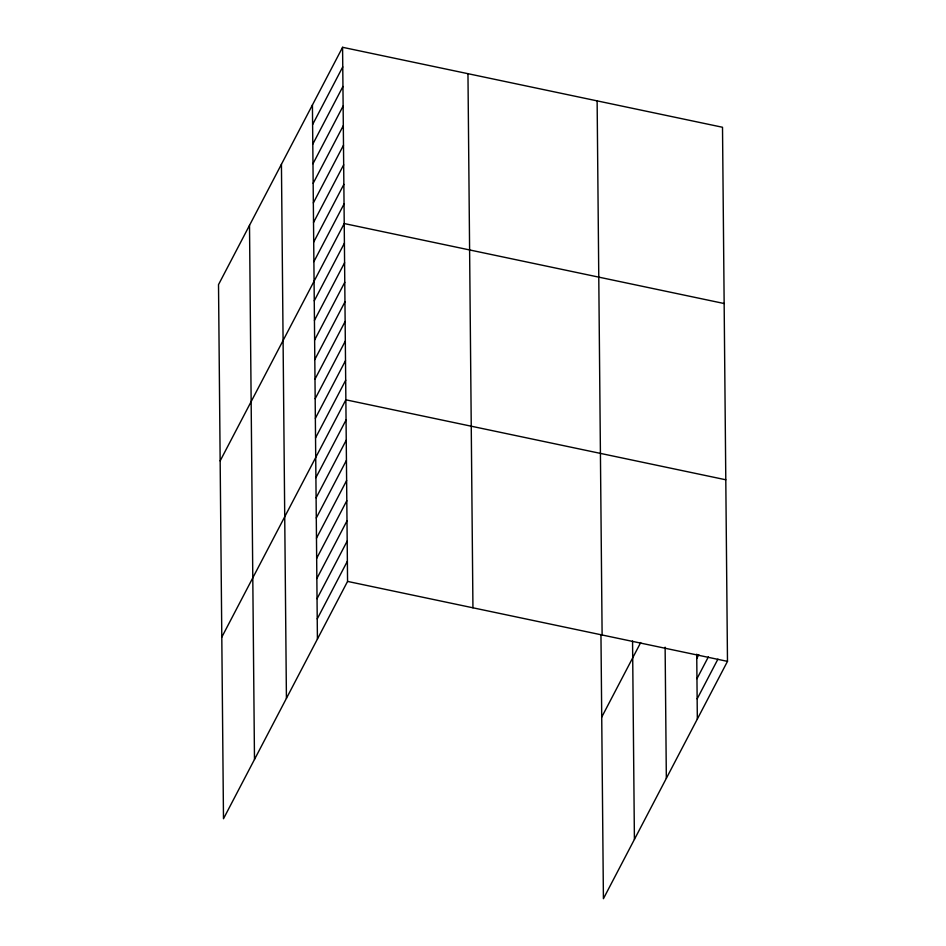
<?xml version="1.0" encoding="UTF-8"?>
<svg xmlns="http://www.w3.org/2000/svg" width="946" height="946" viewBox="0 0 946 946"><rect width="100%" height="100%" fill="white"/><g stroke="black" fill="none" stroke-linecap="round" stroke-linejoin="round"><path stroke-width="1.42" d="M342.582 47.3L218.514 284.628L223.493 818.739L347.56 581.412L342.582 47.3L722.508 127.261L727.486 661.372L603.418 898.7L600.958 634.565M312.618 124.553L342.759 66.882M312.795 144.135L342.949 86.464M312.984 163.729L343.126 106.047M313.161 183.311L343.315 125.641M313.351 202.893L343.493 145.223M313.528 222.476L343.682 164.805M313.717 242.058L343.859 184.387M313.895 261.64L344.048 203.969M220.158 460.879L344.226 223.552L724.151 303.524M314.261 300.816L344.415 243.146M314.439 320.398L344.592 262.728M314.628 339.981L344.77 282.31M314.805 359.563L344.959 301.892M314.994 379.145L345.136 321.474M315.172 398.739L345.325 341.057M315.361 418.321L345.503 360.651M315.538 437.903L345.692 380.233M221.802 637.143L345.869 399.815L725.795 479.776M315.905 477.659L346.059 419.989M316.094 497.844L346.248 440.174M316.283 518.018L346.437 460.347M316.472 538.191L346.626 480.521M316.662 558.377L346.815 500.706M316.851 578.55L347.005 520.879M317.04 598.723L347.194 541.053M317.229 618.909L347.371 561.238M601.727 717.103L640.702 642.547M696.776 658.511L698.787 654.667M696.966 678.696L708.353 656.902M697.155 698.869L717.919 659.137M347.56 581.412L727.486 661.372M696.729 654.194L697.332 719.043M665.121 647.182L666.339 778.333M632.555 641.033L634.411 839.409M597.127 100.879L602.117 634.991M467.963 73.693L472.941 607.805M312.428 104.971L317.418 639.082M281.435 164.261L286.425 698.373M249.508 225.337L254.486 759.449"/></g></svg>
